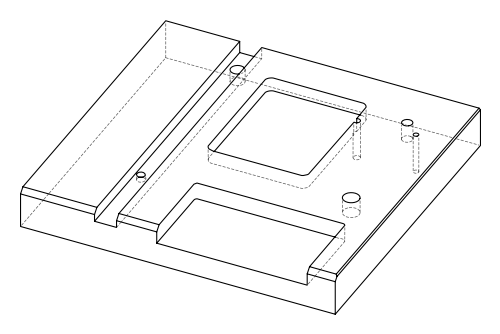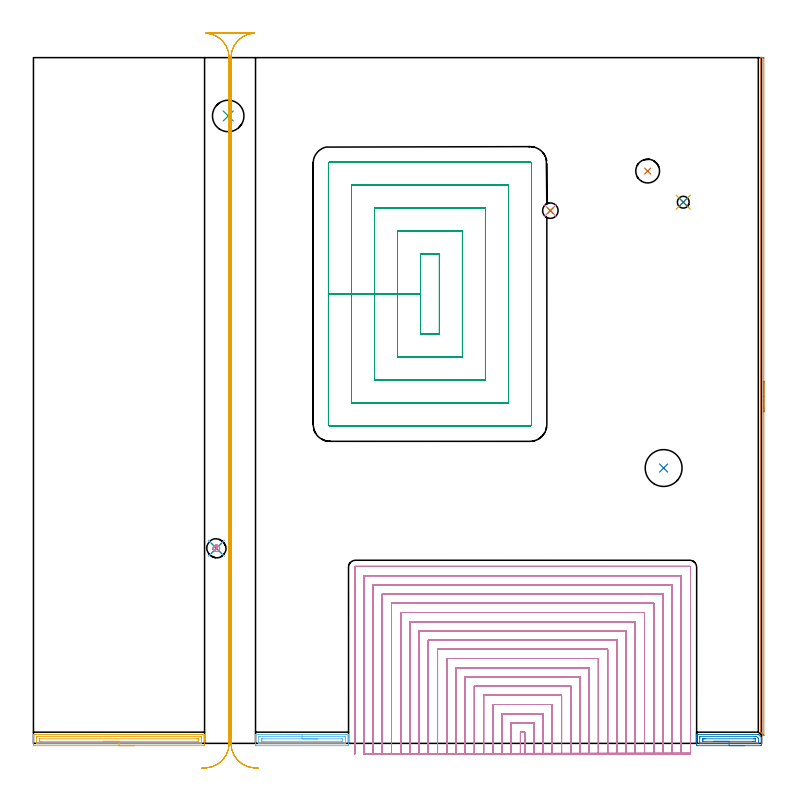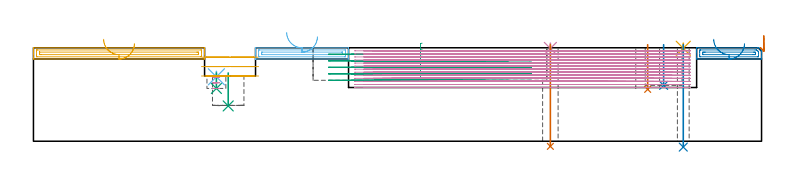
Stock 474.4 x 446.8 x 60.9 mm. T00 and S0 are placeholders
(PLAN: 17 operations, 11 tool changes, 265.5 min)
(1 INDEXABLE_INSERT_DRILL_BLIND_HOLE_FROM_SOLID | STEP1POCKET | NXT0302_002 | 0.12 min | 5065 mm3)
(2 INDEXABLE_INSERT_DRILL_BLIND_HOLE_FROM_SOLID_1 | STEP1POCKET_2 | UGT0302_003 | 0.11 min | 11067 mm3)
(3 INDEXABLE_INSERT_DRILL_BLIND_HOLE_FROM_SOLID_2 | STEP1POCKET_3 | NXT0302_012 | 0.09 min | 12407 mm3)
(4 SPOT_DRILL | STEP1HOLE | NXT0321_9005460120000 | 0.03 min | 1 mm3)
(5 SPOT_DRILL_1 | STEP1HOLE_1 | NXT0321_9005460120000 | 0.03 min | 0 mm3)
(6 SPOT_DRILL_2 | STEP1POCKET_1 | NXT0321_9005460120000 | 0.03 min | 1977 mm3)
(7 DRILL_THROUGH_HOLE_INTO_CENTER | STEP1HOLE | NXT0301_072 | 0.27 min | 4850 mm3)
(8 DRILL_THROUGH_HOLE_INTO_CENTER_1 | STEP1HOLE_1 | UGT0301_196 | 0.27 min | 2802 mm3)
(9 DRILL_BLIND_HOLE_INTO_CENTER | STEP1POCKET_1 | NXT0301_084 | 0.05 min | 749 mm3)
(10 MILL_ROUGH_BLIND_HOLE_CONTOUR | STEP1POCKET_1 | NXT0201_009 | Spiral | 0.27 min | 418 mm3)
(11 AREA_MILL | FG_CHAMFER_SURFACE | UGT0205_001 | 2.87 min | 3091 mm3)
(12 AREA_MILL_1 | FG_CHAMFER_SURFACE_1 | UGT0205_001 | 1.65 min | 1856 mm3)
(13 AREA_MILL_2 | FG_CHAMFER_SURFACE_2 | UGT0205_001 | 3.68 min | 980 mm3)
(14 AREA_MILL_3 | FG_CHAMFER_SURFACE_3 | UGT0205_001 | 1.2 min | 1240 mm3)
(15 MILL_RECTANGULAR_POCKET | POCKET_RECTANGULAR_STRAIGHT | UGT0201_104 | Follow Part, ap 5, ae 75% | 19.61 min | 617427 mm3)
(16 MILL_SLOT | SLOT_PARTIAL_RECTANGULAR | NXT0201_009 | Follow Part, ap 2, ae 75% | 229.02 min | 700338 mm3)
(17 MILL_RECTANGULAR_SLOT | SLOT_RECTANGULAR | UGT0201_004 | Follow Part, ap 8, ae 75% | 6.21 min | 264499 mm3)
(TOOL NXT0302_002 | Index. Insert Drill 15.5mm [880-D1550L20-05] | D15.5 PA176 FL78 Z2)
(TOOL UGT0302_003 | Indexable Insert Drill 24mm | D24 PA180 FL50 Z2)
(TOOL NXT0302_012 | Index. Insert Drill 20.5mm [880-D2050L25-03] | D20.5 PA176 FL62 Z2)
(TOOL NXT0321_9005460120000 | NC Spot Drill, 142deg, 12mm, Carbide, Uncoated | D12 PA142 FL30 Z2)
(TOOL NXT0301_072 | Carbide Drill 10.1mm [860.1-1010-051A1-MM 2214] | D10.1 PA140 FL71 Z2)
(TOOL UGT0301_196 | Twist Drill 7.7 mm | D7.7 PA118 FL73 Z2)
(TOOL NXT0301_084 | Carbide Drill 11.3mm [860.1-1130-034A1-MM 2214] | D11.3 PA140 FL55 Z2)
(TOOL NXT0201_009 | ENDMILL 8mm [2P460-0800-NA 1630] | D8 FL26 Z6)
(TOOL UGT0205_001 | Chamfer Mill 20 x 3 x 45 deg. | D20 FL50 Z2)
(TOOL UGT0201_104 | End Mill 20 mm | D20 FL22 Z2)
(TOOL UGT0201_004 | End Mill 32 mm | D32 FL53 Z6)
(OP 1 INDEXABLE_INSERT_DRILL_BLIND_HOLE_FROM_SOLID)
G17 G21 G94 G90
T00 M6
G54
G17 G0 G90 X400.2 Y372.9 S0 M3
G43 Z70.9 H1
G94 G81 G98 Z33.8 F250. R62.9
G80
M5
M2
(OP 2 INDEXABLE_INSERT_DRILL_BLIND_HOLE_FROM_SOLID_1)
G17 G21 G94 G90
T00 M6
G54
G17 G0 G90 X410.6 Y179.4 S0 M3
G43 Z70.9 H0
G94 G81 G98 Z36.4 F250. R62.9
G80
M5
M2
(OP 3 INDEXABLE_INSERT_DRILL_BLIND_HOLE_FROM_SOLID_2)
G17 G21 G94 G90
T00 M6
G54
G17 G0 G90 X126.9 Y408.8 S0 M3
G43 Z70.9 H1
G94 G81 G98 Z23. F250. R44.5
G80
M5
M2
(OP 4 SPOT_DRILL)
G17 G21 G94 G90
T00 M6
G54
G17 G0 G90 X336.8 Y347.1 S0 M3
G43 Z70.9 H0
G94 G81 G98 Z60.457 F250. R63.9
G80
M5
M2
(OP 5 SPOT_DRILL_1)
G17 G21 G94 G90
T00 M6
G54
G17 G0 G90 X423.4 Y352.6 S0 M3
G43 Z70.9 H0
G94 G81 G98 Z60.569 F250. R63.9
G80
M5
M2
(OP 6 SPOT_DRILL_2)
G17 G21 G94 G90
T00 M6
G54
G17 G0 G90 X119.2 Y127.1 S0 M3
G43 Z70.9 H0
G94 G81 G98 Z41.971 F250. R45.5
G80
M5
M2
(OP 7 DRILL_THROUGH_HOLE_INTO_CENTER)
G17 G21 G94 G90
T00 M6
G54
G17 G0 G90 X336.8 Y347.1 S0 M3
G43 Z70.9 H1
G94 G73 G98 Z-3.338 F250. Q9.177 R62.9
G80
M5
M2
(OP 8 DRILL_THROUGH_HOLE_INTO_CENTER_1)
G17 G21 G94 G90
T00 M6
G54
G17 G0 G90 X423.4 Y352.6 S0 M3
G43 Z70.9 H0
G94 G73 G98 Z-3.813 F250. Q7.19 R62.9
G80
M5
M2
(OP 9 DRILL_BLIND_HOLE_INTO_CENTER)
G17 G21 G94 G90
T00 M6
G54
G17 G0 G90 X119.2 Y127.1 S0 M3
G43 Z70.9 H1
G94 G81 G98 Z34.4 F250. R44.5
G80
M5
M2
(OP 10 MILL_ROUGH_BLIND_HOLE_CONTOUR)
G17 G21 G94 G90
T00 M6
G54
G17 G0 G90 X119.2 Y127.1 S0 M3
G43 Z70.9 H1
Z41.8
G94 G3 X119.561 Y127.507 R0.364 F250.
X119.074 Y128.168 R0.829
X117.582 Y127.975 R1.45
X117.109 Y126.598 R1.357
X119.702 Y125.009 R2.15
X117.109 Y126.598 R-2.15
X118.406 Y125.804 R1.075
X119.2 Y127.1 R1.075
G0 Z38.1
G3 X119.561 Y127.507 R0.364
X119.074 Y128.168 R0.829
X117.582 Y127.975 R1.45
X117.109 Y126.598 R1.357
X119.702 Y125.009 R2.15
X117.109 Y126.598 R-2.15
X118.406 Y125.804 R1.075
X119.2 Y127.1 R1.075
G0 Z34.4
G3 X119.561 Y127.507 R0.364
X119.074 Y128.168 R0.829
X117.582 Y127.975 R1.45
X117.109 Y126.598 R1.357
X119.702 Y125.009 R2.15
X117.109 Y126.598 R-2.15
X118.406 Y125.804 R1.075
X119.2 Y127.1 R1.075
G0 Z70.9
M5
M2
(OP 11 AREA_MILL)
G17 G21 G94 G90
T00 M6
G54
G17 G0 G90 X65.75 Y-1.5 S1061 M3
G43 Z70.9 H0
Z63.6
G94 G1 X65.712 Z62.728 F250.
X65.598 Z61.864
X65.409 Z61.012
X65.147 Z60.18
X64.813 Z59.374
X64.41 Z58.6
X63.942 Z57.864
X63.41 Z57.172
X62.821 Z56.529
X62.178 Z55.94
X61.486 Z55.408
X60.75 Z54.94
X59.976 Z54.537
X59.17 Z54.203
X58.338 Z53.941
X57.486 Z53.752
X56.622 Z53.638
X55.75 Z53.6
X0.571
X0.034 Y-1.493 Z53.603
X0.007 Y-1.491 Z53.605
X0. Y-0.958 Z54.138
Y1.706 Z56.8
Y2.343 Z57.44
Y2.594 Z57.691
Y3.231 Z58.328
Y3.482 Z58.578
Y3.984 Z59.083
Y4.755 Z59.854
Y5.258 Z60.356
Y5.494 Z60.592
X0.007 Y5.774 Z60.865
X0.01 Y5.797 Z60.888
X0.126 Y5.8 Z60.9
X111.374
X111.49 Y5.797 Z60.888
X111.493 Y5.774 Z60.865
X111.5 Y5.493 Z60.592
Y4.755 Z59.854
Y3.984 Z59.084
Y3.482 Z58.578
Y3.231 Z58.328
Y2.594 Z57.691
Y2.343 Z57.44
Y1.706 Z56.8
Y-0.639 Z54.457
X111.498 Y-0.958 Z54.138
X111.493 Y-1.491 Z53.605
X111.466 Y-1.493 Z53.603
X110.929 Y-1.5 Z53.6
X55.75
Y-0.086 Z55.014
X2.351 Y-0.085 Z55.015
X2.01 Y-0.07 Z55.03
X2.002 Y0.278 Z55.378
X2. Y0.818 Z55.918
Y1.168 Z56.268
X2.001 Y3.831 Z58.931
X2.01 Y4.37 Z59.47
X2.336 Y4.385 Z59.485
X2.351
X109.149
X109.49 Y4.37 Z59.47
X109.498 Y4.022 Z59.122
X109.5 Y3.482 Z58.582
Y3.132 Z58.232
X109.499 Y0.469 Z55.569
X109.49 Y-0.07 Z55.03
X109.164 Y-0.085 Z55.015
X109.149 Y-0.086 Z55.014
X55.75
Y1.328 Z56.428
X5.021 Y1.329 Z56.429
X4.508 Y1.33 Z56.43
X4.131 Y1.333 Z56.433
X4.015 Y1.335 Z56.435
X4.005 Y1.576 Z56.676
X4.002 Y1.706 Z56.806
X4. Y1.836 Z56.936
Y2.594 Z57.694
Y2.724 Z57.824
X4.002 Y2.855 Z57.955
X4.007 Y2.942 Z58.042
X4.011 Y2.966 Z58.066
X4.015 Y2.968 Z58.068
X4.036 Y2.97 Z58.07
X4.131 Y2.971 Z58.071
X106.479
X106.992 Y2.97 Z58.07
X107.369 Y2.966 Z58.066
X107.485 Y2.965 Z58.065
X107.495 Y2.724 Z57.824
X107.498 Y2.594 Z57.694
X107.5 Y2.464 Z57.564
Y1.706 Z56.806
Y1.576 Z56.676
X107.498 Y1.445 Z56.545
X107.493 Y1.358 Z56.458
X107.489 Y1.334 Z56.434
X107.485 Y1.332 Z56.432
X107.464 Y1.33 Z56.43
X107.369 Y1.329 Z56.429
X55.75 Y1.328 Z56.428
X54.878 Z56.467
X54.014 Z56.58
X53.162 Z56.769
X52.33 Z57.032
X51.524 Z57.365
X50.75 Z57.768
X50.014 Z58.237
X49.322 Z58.768
X48.679 Z59.357
X48.09 Z60.001
X47.558 Z60.693
X47.09 Z61.428
X46.687 Z62.202
X46.353 Z63.008
X46.091 Z63.84
X45.902 Z64.692
X45.788 Z65.557
X45.75 Z66.428
G0 Z70.9
M5
M2
(OP 12 AREA_MILL_1)
G17 G21 G94 G90
T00 M6
G54
G17 G0 G90 X165. Y5.8 S1061 M3
G43 Z70.9 H0
G94 G1 X165.038 Z70.028 F250.
X165.152 Z69.163
X165.341 Z68.312
X165.603 Z67.48
X165.937 Z66.674
X166.34 Z65.9
X166.809 Z65.164
X167.34 Z64.472
X167.929 Z63.829
X168.572 Z63.24
X169.264 Z62.708
X170. Z62.24
X170.774 Z61.837
X171.58 Z61.503
X172.412 Z61.241
X173.264 Z61.052
X174.128 Z60.938
X175. Z60.9
X205.198
X205.29 Y5.797 Z60.889
X205.292 Y5.779 Z60.872
X205.3 Y5.552 Z60.65
Y3.888 Z58.987
Y3.482 Z58.578
Y3.279 Z58.376
Y2.594 Z57.691
Y2.391 Z57.488
Y1.706 Z56.8
X205.299 Y-0.958 Z54.138
X205.295 Y-1.493 Z53.603
X205.292 Y-1.495 Z53.601
X204.754 Y-1.5 Z53.6
X145.246
X144.747 Y-1.498 Z53.599
X144.707 Y-1.497
X144.702 Y-1.496 Z53.6
X144.701 Y-1.494 Z53.602
X144.7 Y1.706 Z56.8
Y2.391 Z57.488
Y2.594 Z57.691
Y3.279 Z58.376
Y3.482 Z58.578
Y3.888 Z58.987
Y4.851 Z59.95
Y5.258 Z60.356
Y5.553 Z60.651
X144.708 Y5.779 Z60.872
X144.71 Y5.797 Z60.889
X144.802 Y5.8 Z60.9
X175.
Y4.386 Z59.486
X202.978 Y4.385 Z59.485
X203.29 Y4.37 Z59.47
X203.298 Y4.05 Z59.15
X203.3 Y3.482 Z58.582
Y3.16 Z58.26
X203.299 Y0.497 Z55.597
X203.29 Y-0.07 Z55.03
X202.993 Y-0.085 Z55.015
X202.978
X147.022
X146.71 Y-0.07 Z55.03
X146.702 Y0.25 Z55.35
X146.7 Y0.818 Z55.918
Y1.14 Z56.24
X146.701 Y3.803 Z58.903
X146.71 Y4.37 Z59.47
X147.007 Y4.385 Z59.485
X147.022
X175. Y4.386 Z59.486
Y2.972 Z58.072
X200.824 Y2.971 Z58.071
X201.202 Y2.97 Z58.07
X201.255 Y2.968 Z58.068
X201.279 Y2.965 Z58.065
X201.29 Y2.889 Z57.989
X201.298 Y2.692 Z57.792
X201.3 Y2.594 Z57.694
Y2.496 Z57.596
Y1.706 Z56.806
Y1.608 Z56.708
X201.296 Y1.509 Z56.609
X201.286 Y1.335 Z56.435
X201.202 Y1.333 Z56.433
X200.69 Y1.329 Z56.429
X149.176
X148.799 Y1.33 Z56.43
X148.745 Y1.332 Z56.432
X148.721 Y1.334 Z56.434
X148.71 Y1.411 Z56.511
X148.702 Y1.608 Z56.708
X148.7 Y1.706 Z56.806
Y1.804 Z56.904
Y2.594 Z57.694
Y2.692 Z57.792
X148.704 Y2.791 Z57.891
X148.714 Y2.965 Z58.065
X148.799 Y2.967 Z58.067
X149.31 Y2.971 Z58.071
X175. Y2.972 Z58.072
X175.872 Z58.11
X176.737 Z58.223
X177.588 Z58.412
X178.42 Z58.675
X179.226 Z59.008
X180. Z59.411
X180.736 Z59.88
X181.428 Z60.411
X182.071 Z61.
X182.66 Z61.644
X183.192 Z62.336
X183.66 Z63.072
X184.063 Z63.845
X184.397 Z64.651
X184.659 Z65.483
X184.848 Z66.335
X184.962 Z67.2
X185. Z68.072
G0 Z70.9
M5
M2
(OP 13 AREA_MILL_2)
G17 G21 G94 G90
T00 M6
G54
G17 G0 G90 X475.9 Y236. S1061 M3
G43 Z70.9 H0
Z68.8
G94 G1 Y235.962 Z67.928 F250.
Y235.848 Z67.064
Y235.659 Z66.212
Y235.397 Z65.38
Y235.063 Z64.574
Y234.66 Z63.8
Y234.192 Z63.064
Y233.66 Z62.372
Y233.071 Z61.729
Y232.428 Z61.14
Y231.736 Z60.609
Y231. Z60.14
Y230.226 Z59.737
Y229.42 Z59.403
Y228.588 Z59.141
Y227.737 Z58.952
Y226.872 Z58.838
Y226. Z58.8
Y5.308
X475.895 Y5.221 Z58.803
X475.894 Y5.218 Z58.804
X475.878 Y5.221 Z58.82
X474.359 Y6.74 Z60.34
X473.967 Y7.132 Z60.729
X473.804 Y7.296 Z60.89
X473.8 Y7.603 Z60.9
Y446.63
X473.803 Y446.79 Z60.888
X473.857 Y446.793 Z60.834
X474.259 Y446.8 Z60.44
X474.617 Z60.082
X475.296 Z59.399
X475.635 Z59.061
X475.891 Y446.798 Z58.805
X475.896 Y446.63 Z58.804
X475.9 Y446.328 Z58.8
Y226.
Y225.128 Z58.838
Y224.264 Z58.952
Y223.412 Z59.141
Y222.58 Z59.403
Y221.774 Z59.737
Y221. Z60.14
Y220.264 Z60.609
Y219.572 Z61.14
Y218.929 Z61.729
Y218.34 Z62.372
Y217.809 Z63.064
Y217.34 Z63.8
Y216.937 Z64.574
Y216.603 Z65.38
Y216.341 Z66.212
Y216.152 Z67.064
Y216.038 Z67.928
Y216. Z68.8
G0 Z70.9
M5
M2
(OP 14 AREA_MILL_3)
G17 G21 G94 G90
T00 M6
G54
G17 G0 G90 X463.25 Y-1.5 S1061 M3
G43 Z70.9 H0
Z63.6
G94 G1 X463.212 Z62.728 F250.
X463.098 Z61.864
X462.909 Z61.012
X462.647 Z60.18
X462.313 Z59.374
X461.91 Z58.6
X461.441 Z57.864
X460.91 Z57.172
X460.321 Z56.529
X459.678 Z55.94
X458.986 Z55.408
X458.25 Z54.94
X457.476 Z54.537
X456.67 Z54.203
X455.838 Z53.941
X454.986 Z53.752
X454.122 Z53.638
X453.25 Z53.6
X432.712
X432.174 Y-1.494 Z53.604
X432.108 Y-1.491 Z53.606
X432.1 Y-0.958 Z54.139
Y2.594 Z57.688
Y3.152 Z58.249
Y3.482 Z58.578
Y4.04 Z59.136
Y4.37 Z59.465
Y5.398 Z60.497
X432.108 Y5.765 Z60.857
X432.11 Y5.797 Z60.888
X432.266 Y5.8 Z60.9
X472.002
X472.295 Y5.799 Z60.885
X472.384 Y5.716 Z60.815
X474.323 Y3.778 Z58.877
X474.383 Y3.716 Z58.815
X474.399 Y3.693 Z58.791
X474.4 Y3.482 Z58.581
Y3.431 Z58.53
Y2.594 Z57.688
Y0.488 Z55.586
Y-0.07 Z55.025
Y-0.679 Z54.417
X474.397 Y-0.958 Z54.138
X474.392 Y-1.491 Z53.605
X474.326 Y-1.493 Z53.603
X473.788 Y-1.5 Z53.6
X453.25
Y-0.086 Z55.014
X434.498 Y-0.085 Z55.015
X434.11 Y-0.07 Z55.03
X434.103 Y0.323 Z55.423
X434.101 Y0.818 Z55.918
X434.1 Y1.214 Z56.314
Y2.99 Z58.09
X434.101 Y3.482 Z58.582
X434.102 Y3.875 Z58.975
X434.11 Y4.37 Z59.47
X434.483 Y4.385 Z59.485
X434.498
X470.2 Y4.386 Z59.486
X471.094 Y4.385 Z59.485
X471.109 Y4.384 Z59.484
X471.268 Y4.37 Z59.47
X472.002 Y3.645 Z58.745
X472.159 Y3.482 Z58.582
X472.39 Y3.234 Z58.334
X472.397 Y2.987 Z58.087
X472.399 Y2.594 Z57.694
X472.4 Y2.198 Z57.298
X472.398 Y0.425 Z55.525
X472.39 Y-0.07 Z55.03
X472.017 Y-0.085 Z55.015
X472.002
X453.25 Y-0.086 Z55.014
Y1.328 Z56.428
X436.664 Y1.329 Z56.429
X436.284 Y1.33 Z56.43
X436.158 Y1.333 Z56.433
X436.121 Y1.335 Z56.435
X436.11 Y1.402 Z56.502
X436.105 Y1.523 Z56.623
X436.101 Y1.706 Z56.806
X436.102 Y2.775 Z57.875
X436.11 Y2.953 Z58.053
X436.284 Y2.964 Z58.064
X436.799 Y2.97 Z58.07
X437.177 Y2.971 Z58.071
X437.69 Y2.972 Z58.072
X469.323 Y2.971 Z58.071
X469.839 Y2.969 Z58.069
X470.216 Y2.964 Z58.064
X470.306 Y2.883 Z57.983
X470.39 Y2.775 Z57.875
X470.395 Y2.594 Z57.694
X470.399 Y2.412 Z57.512
Y1.706 Z56.806
X470.398 Y1.525 Z56.625
X470.39 Y1.346 Z56.446
X470.216 Y1.335 Z56.435
X469.701 Y1.33 Z56.43
X469.323 Y1.329 Z56.429
X468.81 Y1.328 Z56.428
X453.25
X452.378 Z56.467
X451.513 Z56.58
X450.662 Z56.769
X449.83 Z57.032
X449.024 Z57.365
X448.25 Z57.768
X447.514 Z58.237
X446.822 Z58.768
X446.179 Z59.357
X445.59 Z60.001
X445.058 Z60.693
X444.59 Z61.428
X444.187 Z62.202
X443.853 Z63.008
X443.591 Z63.84
X443.402 Z64.692
X443.288 Z65.557
X443.25 Z66.428
G0 Z70.9
M5
M2
(OP 15 MILL_RECTANGULAR_POCKET)
G17 G21 G94 G90
T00 M6
G54
G17 G0 G90 X253.22 Y318.8 S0 M3
G43 Z70.9 H0
Z63.9
G94 G1 X252.2 Z63.627 F250.
Y292.8 Z56.66
Y266.8 F500.
X264.5
Y318.8
X252.2
Y292.8
X237.2
Y251.8
X279.5
Y333.8
X237.2
Y292.8
X222.2
Y236.8
X294.5
Y348.8
X222.2
Y292.8
X207.2
Y221.8
X309.5
Y342.494
Y363.8
X207.2
Y292.8
X192.2
Y207.8
G3 X193.2 Y206.8 R1.
G1 X323.5
G3 X324.5 Y207.8 R1.
G1 Y377.8
G3 X323.5 Y378.8 R1.
G1 X193.2
G3 X192.2 Y377.8 R1.
G1 Y292.8
Y291.8
G0 X253.22 Y318.8 Z59.66
G1 X252.2 Z59.387 F250.
Y292.8 Z52.42
Y266.8 F500.
X264.5
Y318.8
X252.2
Y292.8
X237.2
Y251.8
X279.5
Y333.8
X237.2
Y292.8
X222.2
Y236.8
X294.5
Y348.8
X222.2
Y292.8
X207.2
Y221.8
X309.5
Y363.8
X207.2
Y292.8
X192.2
Y207.8
G3 X193.2 Y206.8 R1.
G1 X323.5
G3 X324.5 Y207.8 R1.
G1 Y377.8
G3 X323.5 Y378.8 R1.
G1 X193.2
G3 X192.2 Y377.8 R1.
G1 Y292.8
Y291.8
G0 X253.22 Y318.8 Z55.42
G1 X252.2 Z55.147 F250.
Y292.8 Z48.18
Y266.8 F500.
X264.5
Y318.8
X252.2
Y292.8
X237.2
Y251.8
X279.5
Y333.8
X237.2
Y292.8
X222.2
Y236.8
X294.5
Y348.8
X222.2
Y292.8
X207.2
Y221.8
X309.5
Y363.8
X207.2
Y292.8
X192.2
Y207.8
G3 X193.2 Y206.8 R1.
G1 X323.5
G3 X324.5 Y207.8 R1.
G1 Y377.8
G3 X323.5 Y378.8 R1.
G1 X193.2
G3 X192.2 Y377.8 R1.
G1 Y292.8
Y291.8
G0 X253.22 Y318.8 Z51.18
G1 X252.2 Z50.907 F250.
Y292.8 Z43.94
Y266.8 F500.
X264.5
Y318.8
X252.2
Y292.8
X237.2
Y251.8
X279.5
Y333.8
X237.2
Y292.8
X222.2
Y236.8
X294.5
Y348.8
X222.2
Y292.8
X207.2
Y221.8
X309.5
Y363.8
X207.2
Y292.8
X192.2
Y207.8
G3 X193.2 Y206.8 R1.
G1 X323.5
G3 X324.5 Y207.8 R1.
G1 Y377.8
G3 X323.5 Y378.8 R1.
G1 X193.2
G3 X192.2 Y377.8 R1.
G1 Y292.8
Y291.8
G0 X253.22 Y318.8 Z46.94
G1 X252.2 Z46.667 F250.
Y292.8 Z39.7
Y266.8 F500.
X264.5
Y318.8
X252.2
Y292.8
X237.2
Y251.8
X279.5
Y333.8
X237.2
Y292.8
X222.2
Y236.8
X294.5
Y348.8
X222.2
Y292.8
X207.2
Y221.8
X309.5
Y363.8
X207.2
Y292.8
X192.2
Y207.8
G3 X193.2 Y206.8 R1.
G1 X323.5
G3 X324.5 Y207.8 R1.
G1 Y377.8
G3 X323.5 Y378.8 R1.
G1 X193.2
G3 X192.2 Y377.8 R1.
G1 Y292.8
Y291.8
G0 Z70.9
M5
M2
(OP 16 MILL_SLOT)
G17 G21 G94 G90
T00 M6
G54
G17 G0 G90 X320.134 Y-7. S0 M3
G43 Z70.9 H1
Z58.908
G94 G1 X320.105 Y-4. F250.
G2 X320.1 Y-2.969 R108. F500.
G1 Y7.3
X317.3
Y-2.966
G2 X317.295 Y-4. R108.
G1 X317.266 Y-7. F250.
X326.136
X326.105 Y-4.
G2 X326.1 Y-2.969 R102. F500.
G1 Y13.3
X311.3
Y-2.966
G2 X311.295 Y-4. R102.
G1 X311.264 Y-7. F250.
X332.138
X332.106 Y-4.
G2 X332.1 Y-2.969 R96. F500.
G1 Y19.3
X305.3
Y-2.966
G2 X305.294 Y-4. R96.
G1 X305.262 Y-7. F250.
X338.14
X338.106 Y-4.
G2 X338.1 Y-2.969 R90. F500.
G1 Y25.3
X299.3
Y-2.966
G2 X299.294 Y-4. R90.
G1 X299.26 Y-7. F250.
X344.143
X344.106 Y-4.
G2 X344.1 Y-2.969 R84. F500.
G1 Y31.3
X293.3
Y-2.966
G2 X293.294 Y-4. R84.
G1 X293.257 Y-7. F250.
X350.146
X350.107 Y-4.
G2 X350.1 Y-2.969 R78. F500.
G1 Y37.3
X287.3
Y-2.966
G2 X287.293 Y-4. R78.
G1 X287.253 Y-7. F250.
X356.15
X356.107 Y-4.
G2 X356.1 Y-2.969 R72. F500.
G1 Y43.3
X281.3
Y-2.966
G2 X281.293 Y-4. R72.
G1 X281.249 Y-7. F250.
X362.155
X362.108 Y-4.
G2 X362.1 Y-2.969 R66. F500.
G1 Y49.3
X275.3
Y-2.966
G2 X275.292 Y-4. R66.
G1 X275.245 Y-7. F250.
X368.16
X368.109 Y-4.
G2 X368.1 Y-2.969 R60. F500.
G1 Y55.3
X269.3
Y-2.966
G2 X269.291 Y-4. R60.
G1 X269.239 Y-7. F250.
X374.167 Y-6.999
X374.11 Y-4.
G2 X374.1 Y-2.969 R54. F500.
G1 Y61.3
X263.3
Y-2.966
G2 X263.29 Y-4. R54.
G1 X263.233 Y-6.999 F250.
X380.175
X380.111 Y-4.
G2 X380.1 Y-2.969 R48. F500.
G1 Y67.3
X257.3
Y-2.966
G2 X257.289 Y-4. R48.
G1 X257.224 Y-6.999 F250.
X386.186
X386.113 Y-4.
G2 X386.1 Y-2.969 R42. F500.
G1 Y73.3
X251.3
Y-2.966
G2 X251.287 Y-4. R42.
G1 X251.213 Y-6.999 F250.
X392.201
X392.115 Y-4.
G2 X392.1 Y-2.969 R36. F500.
G1 Y79.3
X245.3
Y-2.966
G2 X245.285 Y-4. R36.
G1 X245.199 Y-6.999 F250.
X398.221 Y-6.998
X398.118 Y-4.
G2 X398.1 Y-2.969 R30. F500.
G1 Y85.3
X239.3
Y-2.966
G2 X239.282 Y-4. R30.
G1 X239.179 Y-6.998 F250.
X404.251 Y-6.997
X404.122 Y-4.
G2 X404.1 Y-2.969 R24. F500.
G1 Y91.3
X233.3
Y-2.966
G2 X233.278 Y-4. R24.
G1 X233.148 Y-6.997 F250.
X410.301 Y-6.995
X410.13 Y-4.
G2 X410.1 Y-2.969 R18. F500.
G1 Y97.3
X227.3
Y-2.966
G2 X227.27 Y-4. R18.
G1 X227.098 Y-6.995 F250.
X416.402 Y-6.989
X416.144 Y-4.
G2 X416.1 Y-2.969 R12. F500.
G1 Y103.3
X221.3
Y-2.966
G2 X221.255 Y-4. R12.
G1 X220.997 Y-6.989 F250.
X422.189 Y-7.
Y-4.
G2 X422.1 Y-2.969 R6. F500.
G1 Y109.3
X215.3
Y-2.966
G2 X215.21 Y-4. R6.
G1 Y-7. F250.
X428.1 Y-5.969
Y-2.969
Y114.8 F500.
G3 X427.6 Y115.3 R0.5
G1 X209.8
G3 X209.3 Y114.8 R0.5
G1 Y-2.966
Y-5.966 F250.
G0 X320.101 Y-7. Z56.915
G1 X320.1 Y-4.
Y-3.949 F500.
Y7.3
X317.3
Y-3.949
Y-4.
X317.299 Y-7. F250.
X326.102
X326.1 Y-4.
Y-3.949 F500.
Y13.3
X311.3
Y-3.949
Y-4.
X311.298 Y-7. F250.
X332.102
X332.1 Y-4.
Y-3.949 F500.
Y19.3
X305.3
Y-3.949
Y-4.
X305.298 Y-7. F250.
X338.102
X338.1 Y-4.
Y-3.949 F500.
Y25.3
X299.3
Y-3.949
Y-4.
X299.298 Y-7. F250.
X344.102
X344.1 Y-4.
Y-3.949 F500.
Y31.3
X293.3
Y-3.949
Y-4.
X293.298 Y-7. F250.
X350.102
X350.1 Y-4.
Y-3.949 F500.
Y37.3
X287.3
Y-3.949
Y-4.
X287.298 Y-7. F250.
X356.102
X356.1 Y-4.
Y-3.949 F500.
Y43.3
X281.3
Y-3.949
Y-4.
X281.298 Y-7. F250.
X362.102
X362.1 Y-4.
Y-3.949 F500.
Y49.3
X275.3
Y-3.949
Y-4.
X275.298 Y-7. F250.
X368.103
X368.1 Y-4.
Y-3.949 F500.
Y55.3
X269.3
Y-3.949
Y-4.
X269.297 Y-7. F250.
X374.103
X374.1 Y-4.
Y-3.949 F500.
Y61.3
X263.3
Y-3.949
Y-4.
X263.297 Y-7. F250.
X380.103
X380.1 Y-4.
Y-3.949 F500.
Y67.3
X257.3
Y-3.949
Y-4.
X257.297 Y-7. F250.
X386.104
X386.1 Y-4.
Y-3.949 F500.
Y73.3
X251.3
Y-3.949
Y-4.
X251.296 Y-7. F250.
X392.104
X392.1 Y-4.
Y-3.949 F500.
Y79.3
X245.3
Y-3.949
Y-4.
X245.296 Y-7. F250.
X398.105
X398.1 Y-4.
Y-3.949 F500.
Y85.3
X239.3
Y-3.949
Y-4.
X239.295 Y-7. F250.
X404.106
X404.1 Y-4.
Y-3.949 F500.
Y91.3
X233.3
Y-3.949
Y-4.
X233.294 Y-7. F250.
X410.109
X410.1 Y-4.
Y-3.949 F500.
Y97.3
X227.3
Y-3.949
Y-4.
X227.291 Y-7. F250.
X416.113
X416.1 Y-4.
Y-3.949 F500.
Y103.3
X221.3
Y-3.949
Y-4.
X221.287 Y-7. F250.
X422.126
X422.1 Y-4.
Y-3.949 F500.
Y109.3
X215.3
Y-3.949
Y-4.
X215.274 Y-7. F250.
X428.1 Y-6.949
Y-3.949
Y114.8 F500.
G3 X427.6 Y115.3 R0.5
G1 X209.8
G3 X209.3 Y114.8 R0.5
G1 Y-3.949
Y-6.949 F250.
G0 X320.1 Y-7. Z54.923
G1 Y-4.
Y7.3 F500.
X317.3
Y-4.
Y-7. F250.
X326.1
Y-4.
Y13.3 F500.
X311.3
Y-4.
Y-7. F250.
X332.1
Y-4.
Y19.3 F500.
X305.3
Y-4.
Y-7. F250.
X338.1
Y-4.
Y25.3 F500.
X299.3
Y-4.
Y-7. F250.
X344.1
Y-4.
Y31.3 F500.
X293.3
Y-4.
Y-7. F250.
X350.1
Y-4.
Y37.3 F500.
X287.3
Y-4.
Y-7. F250.
X356.1
Y-4.
Y43.3 F500.
X281.3
Y-4.
Y-7. F250.
X362.1
Y-4.
Y49.3 F500.
X275.3
Y-4.
Y-7. F250.
X368.1
Y-4.
Y55.3 F500.
X269.3
Y-4.
Y-7. F250.
X374.1
Y-4.
Y61.3 F500.
X263.3
Y-4.
Y-7. F250.
X380.1
Y-4.
Y67.3 F500.
X257.3
Y-4.
Y-7. F250.
X386.1
Y-4.
Y73.3 F500.
X251.3
Y-4.
Y-7. F250.
X392.1
Y-4.
Y79.3 F500.
X245.3
Y-4.
Y-7. F250.
X398.1
Y-4.
Y85.3 F500.
X239.3
Y-4.
Y-7. F250.
X404.1
Y-4.
Y91.3 F500.
X233.3
Y-4.
Y-7. F250.
X410.1
Y-4.
Y97.3 F500.
X227.3
Y-4.
Y-7. F250.
X416.1
Y-4.
Y103.3 F500.
X221.3
Y-4.
Y-7. F250.
X422.1
Y-4.
Y109.3 F500.
X215.3
Y-4.
Y-7. F250.
X428.1
Y-4.
Y114.8 F500.
G3 X427.6 Y115.3 R0.5
G1 X209.8
G3 X209.3 Y114.8 R0.5
G1 Y-4.
Y-7. F250.
G0 X320.1 Z52.931
G1 Y-4.
Y7.3 F500.
X317.3
Y-4.
Y-7. F250.
X326.1
Y-4.
Y13.3 F500.
X311.3
Y-4.
Y-7. F250.
X332.1
Y-4.
Y19.3 F500.
X305.3
Y-4.
Y-7. F250.
X338.1
Y-4.
Y25.3 F500.
X299.3
Y-4.
Y-7. F250.
X344.1
Y-4.
Y31.3 F500.
X293.3
Y-4.
Y-7. F250.
X350.1
Y-4.
Y37.3 F500.
X287.3
Y-4.
Y-7. F250.
X356.1
Y-4.
Y43.3 F500.
X281.3
Y-4.
Y-7. F250.
X362.1
Y-4.
Y49.3 F500.
X275.3
Y-4.
Y-7. F250.
X368.1
Y-4.
Y55.3 F500.
X269.3
Y-4.
Y-7. F250.
X374.1
Y-4.
Y61.3 F500.
X263.3
Y-4.
Y-7. F250.
X380.1
Y-4.
Y67.3 F500.
X257.3
Y-4.
Y-7. F250.
X386.1
Y-4.
Y73.3 F500.
X251.3
Y-4.
Y-7. F250.
X392.1
Y-4.
Y79.3 F500.
X245.3
Y-4.
Y-7. F250.
X398.1
Y-4.
Y85.3 F500.
X239.3
Y-4.
Y-7. F250.
X404.1
Y-4.
Y91.3 F500.
X233.3
Y-4.
Y-7. F250.
X410.1
Y-4.
Y97.3 F500.
X227.3
Y-4.
Y-7. F250.
X416.1
Y-4.
Y103.3 F500.
X221.3
Y-4.
Y-7. F250.
X422.1
Y-4.
Y109.3 F500.
X215.3
Y-4.
Y-7. F250.
X428.1
Y-4.
Y114.8 F500.
G3 X427.6 Y115.3 R0.5
G1 X209.8
G3 X209.3 Y114.8 R0.5
G1 Y-4.
Y-7. F250.
G0 X320.1 Z50.938
G1 Y-4.
Y7.3 F500.
X317.3
Y-4.
Y-7. F250.
X326.1
Y-4.
Y13.3 F500.
X311.3
Y-4.
Y-7. F250.
X332.1
Y-4.
Y19.3 F500.
X305.3
Y-4.
Y-7. F250.
X338.1
Y-4.
Y25.3 F500.
X299.3
Y-4.
Y-7. F250.
X344.1
Y-4.
Y31.3 F500.
X293.3
Y-4.
Y-7. F250.
X350.1
Y-4.
Y37.3 F500.
X287.3
Y-4.
Y-7. F250.
X356.1
Y-4.
Y43.3 F500.
X281.3
Y-4.
Y-7. F250.
X362.1
Y-4.
Y49.3 F500.
X275.3
Y-4.
Y-7. F250.
X368.1
Y-4.
Y55.3 F500.
X269.3
Y-4.
Y-7. F250.
X374.1
Y-4.
Y61.3 F500.
X263.3
Y-4.
Y-7. F250.
X380.1
Y-4.
Y67.3 F500.
X257.3
Y-4.
Y-7. F250.
X386.1
Y-4.
Y73.3 F500.
X251.3
Y-4.
Y-7. F250.
X392.1
Y-4.
Y79.3 F500.
X245.3
Y-4.
Y-7. F250.
X398.1
Y-4.
Y85.3 F500.
X239.3
Y-4.
Y-7. F250.
X404.1
Y-4.
Y91.3 F500.
X233.3
Y-4.
Y-7. F250.
X410.1
Y-4.
Y97.3 F500.
X227.3
Y-4.
Y-7. F250.
X416.1
Y-4.
Y103.3 F500.
X221.3
Y-4.
Y-7. F250.
X422.1
Y-4.
Y109.3 F500.
X215.3
Y-4.
Y-7. F250.
X428.1
Y-4.
Y114.8 F500.
G3 X427.6 Y115.3 R0.5
G1 X209.8
G3 X209.3 Y114.8 R0.5
G1 Y-4.
Y-7. F250.
G0 X320.1 Z48.946
G1 Y-4.
Y7.3 F500.
X317.3
Y-4.
Y-7. F250.
X326.1
Y-4.
Y13.3 F500.
X311.3
Y-4.
Y-7. F250.
X332.1
Y-4.
Y19.3 F500.
X305.3
Y-4.
Y-7. F250.
X338.1
Y-4.
Y25.3 F500.
X299.3
Y-4.
Y-7. F250.
X344.1
Y-4.
Y31.3 F500.
X293.3
Y-4.
Y-7. F250.
X350.1
Y-4.
Y37.3 F500.
X287.3
Y-4.
Y-7. F250.
X356.1
Y-4.
Y43.3 F500.
X281.3
Y-4.
Y-7. F250.
X362.1
Y-4.
Y49.3 F500.
X275.3
Y-4.
Y-7. F250.
X368.1
Y-4.
Y55.3 F500.
X269.3
Y-4.
Y-7. F250.
X374.1
Y-4.
Y61.3 F500.
X263.3
Y-4.
Y-7. F250.
X380.1
Y-4.
Y67.3 F500.
X257.3
Y-4.
Y-7. F250.
X386.1
Y-4.
Y73.3 F500.
X251.3
Y-4.
Y-7. F250.
X392.1
Y-4.
Y79.3 F500.
X245.3
Y-4.
Y-7. F250.
X398.1
Y-4.
Y85.3 F500.
X239.3
Y-4.
Y-7. F250.
X404.1
Y-4.
Y91.3 F500.
X233.3
Y-4.
Y-7. F250.
X410.1
Y-4.
Y97.3 F500.
X227.3
Y-4.
Y-7. F250.
X416.1
Y-4.
Y103.3 F500.
X221.3
Y-4.
Y-7. F250.
X422.1
Y-4.
Y109.3 F500.
X215.3
Y-4.
Y-7. F250.
X428.1
Y-4.
Y114.8 F500.
G3 X427.6 Y115.3 R0.5
G1 X209.8
G3 X209.3 Y114.8 R0.5
G1 Y-4.
Y-7. F250.
G0 X320.1 Z46.954
G1 Y-4.
Y7.3 F500.
X317.3
Y-4.
Y-7. F250.
X326.1
Y-4.
Y13.3 F500.
X311.3
Y-4.
Y-7. F250.
X332.1
Y-4.
Y19.3 F500.
X305.3
Y-4.
Y-7. F250.
X338.1
Y-4.
Y25.3 F500.
X299.3
Y-4.
Y-7. F250.
X344.1
Y-4.
Y31.3 F500.
X293.3
Y-4.
Y-7. F250.
X350.1
Y-4.
Y37.3 F500.
X287.3
Y-4.
Y-7. F250.
X356.1
Y-4.
Y43.3 F500.
X281.3
Y-4.
Y-7. F250.
X362.1
Y-4.
Y49.3 F500.
X275.3
Y-4.
Y-7. F250.
X368.1
Y-4.
Y55.3 F500.
X269.3
Y-4.
Y-7. F250.
X374.1
Y-4.
Y61.3 F500.
X263.3
Y-4.
Y-7. F250.
X380.1
Y-4.
Y67.3 F500.
X257.3
Y-4.
Y-7. F250.
X386.1
Y-4.
Y73.3 F500.
X251.3
Y-4.
Y-7. F250.
X392.1
Y-4.
Y79.3 F500.
X245.3
Y-4.
Y-7. F250.
X398.1
Y-4.
Y85.3 F500.
X239.3
Y-4.
Y-7. F250.
X404.1
Y-4.
Y91.3 F500.
X233.3
Y-4.
Y-7. F250.
X410.1
Y-4.
Y97.3 F500.
X227.3
Y-4.
Y-7. F250.
X416.1
Y-4.
Y103.3 F500.
X221.3
Y-4.
Y-7. F250.
X422.1
Y-4.
Y109.3 F500.
X215.3
Y-4.
Y-7. F250.
X428.1
Y-4.
Y114.8 F500.
G3 X427.6 Y115.3 R0.5
G1 X209.8
G3 X209.3 Y114.8 R0.5
G1 Y-4.
Y-7. F250.
G0 X320.1 Z44.962
G1 Y-4.
Y7.3 F500.
X317.3
Y-4.
Y-7. F250.
X326.1
Y-4.
Y13.3 F500.
X311.3
Y-4.
Y-7. F250.
X332.1
Y-4.
Y19.3 F500.
X305.3
Y-4.
Y-7. F250.
X338.1
Y-4.
Y25.3 F500.
X299.3
Y-4.
Y-7. F250.
X344.1
Y-4.
Y31.3 F500.
X293.3
Y-4.
Y-7. F250.
X350.1
Y-4.
Y37.3 F500.
X287.3
Y-4.
Y-7. F250.
X356.1
Y-4.
Y43.3 F500.
X281.3
Y-4.
Y-7. F250.
X362.1
Y-4.
Y49.3 F500.
X275.3
Y-4.
Y-7. F250.
X368.1
Y-4.
Y55.3 F500.
X269.3
Y-4.
Y-7. F250.
X374.1
Y-4.
Y61.3 F500.
X263.3
Y-4.
Y-7. F250.
X380.1
Y-4.
Y67.3 F500.
X257.3
Y-4.
Y-7. F250.
X386.1
Y-4.
Y73.3 F500.
X251.3
Y-4.
Y-7. F250.
X392.1
Y-4.
Y79.3 F500.
X245.3
Y-4.
Y-7. F250.
X398.1
Y-4.
Y85.3 F500.
X239.3
Y-4.
Y-7. F250.
X404.1
Y-4.
Y91.3 F500.
X233.3
Y-4.
Y-7. F250.
X410.1
Y-4.
Y97.3 F500.
X227.3
Y-4.
Y-7. F250.
X416.1
Y-4.
Y103.3 F500.
X221.3
Y-4.
Y-7. F250.
X422.1
Y-4.
Y109.3 F500.
X215.3
Y-4.
Y-7. F250.
X428.1
Y-4.
Y114.8 F500.
G3 X427.6 Y115.3 R0.5
G1 X209.8
G3 X209.3 Y114.8 R0.5
G1 Y-4.
Y-7. F250.
G0 X320.1 Z42.969
G1 Y-4.
Y7.3 F500.
X317.3
Y-4.
Y-7. F250.
X326.1
Y-4.
Y13.3 F500.
X311.3
Y-4.
Y-7. F250.
X332.1
Y-4.
Y19.3 F500.
X305.3
Y-4.
Y-7. F250.
X338.1
Y-4.
Y25.3 F500.
X299.3
Y-4.
Y-7. F250.
X344.1
Y-4.
Y31.3 F500.
X293.3
Y-4.
Y-7. F250.
X350.1
Y-4.
Y37.3 F500.
X287.3
Y-4.
Y-7. F250.
X356.1
Y-4.
Y43.3 F500.
X281.3
Y-4.
Y-7. F250.
X362.1
Y-4.
Y49.3 F500.
X275.3
Y-4.
Y-7. F250.
X368.1
Y-4.
Y55.3 F500.
X269.3
Y-4.
Y-7. F250.
X374.1
Y-4.
Y61.3 F500.
X263.3
Y-4.
Y-7. F250.
X380.1
Y-4.
Y67.3 F500.
X257.3
Y-4.
Y-7. F250.
X386.1
Y-4.
Y73.3 F500.
X251.3
Y-4.
Y-7. F250.
X392.1
Y-4.
Y79.3 F500.
X245.3
Y-4.
Y-7. F250.
X398.1
Y-4.
Y85.3 F500.
X239.3
Y-4.
Y-7. F250.
X404.1
Y-4.
Y91.3 F500.
X233.3
Y-4.
Y-7. F250.
X410.1
Y-4.
Y97.3 F500.
X227.3
Y-4.
Y-7. F250.
X416.1
Y-4.
Y103.3 F500.
X221.3
Y-4.
Y-7. F250.
X422.1
Y-4.
Y109.3 F500.
X215.3
Y-4.
Y-7. F250.
X428.1
Y-4.
Y114.8 F500.
G3 X427.6 Y115.3 R0.5
G1 X209.8
G3 X209.3 Y114.8 R0.5
G1 Y-4.
Y-7. F250.
G0 X320.1 Z40.977
G1 Y-4.
Y7.3 F500.
X317.3
Y-4.
Y-7. F250.
X326.1
Y-4.
Y13.3 F500.
X311.3
Y-4.
Y-7. F250.
X332.1
Y-4.
Y19.3 F500.
X305.3
Y-4.
Y-7. F250.
X338.1
Y-4.
Y25.3 F500.
X299.3
Y-4.
Y-7. F250.
X344.1
Y-4.
Y31.3 F500.
X293.3
Y-4.
Y-7. F250.
X350.1
Y-4.
Y37.3 F500.
X287.3
Y-4.
Y-7. F250.
X356.1
Y-4.
Y43.3 F500.
X281.3
Y-4.
Y-7. F250.
X362.1
Y-4.
Y49.3 F500.
X275.3
Y-4.
Y-7. F250.
X368.1
Y-4.
Y55.3 F500.
X269.3
Y-4.
Y-7. F250.
X374.1
Y-4.
Y61.3 F500.
X263.3
Y-4.
Y-7. F250.
X380.1
Y-4.
Y67.3 F500.
X257.3
Y-4.
Y-7. F250.
X386.1
Y-4.
Y73.3 F500.
X251.3
Y-4.
Y-7. F250.
X392.1
Y-4.
Y79.3 F500.
X245.3
Y-4.
Y-7. F250.
X398.1
Y-4.
Y85.3 F500.
X239.3
Y-4.
Y-7. F250.
X404.1
Y-4.
Y91.3 F500.
X233.3
Y-4.
Y-7. F250.
X410.1
Y-4.
Y97.3 F500.
X227.3
Y-4.
Y-7. F250.
X416.1
Y-4.
Y103.3 F500.
X221.3
Y-4.
Y-7. F250.
X422.1
Y-4.
Y109.3 F500.
X215.3
Y-4.
Y-7. F250.
X428.1
Y-4.
Y114.8 F500.
G3 X427.6 Y115.3 R0.5
G1 X209.8
G3 X209.3 Y114.8 R0.5
G1 Y-4.
Y-7. F250.
G0 X320.1 Z38.985
G1 Y-4.
Y7.3 F500.
X317.3
Y-4.
Y-7. F250.
X326.1
Y-4.
Y13.3 F500.
X311.3
Y-4.
Y-7. F250.
X332.1
Y-4.
Y19.3 F500.
X305.3
Y-4.
Y-7. F250.
X338.1
Y-4.
Y25.3 F500.
X299.3
Y-4.
Y-7. F250.
X344.1
Y-4.
Y31.3 F500.
X293.3
Y-4.
Y-7. F250.
X350.1
Y-4.
Y37.3 F500.
X287.3
Y-4.
Y-7. F250.
X356.1
Y-4.
Y43.3 F500.
X281.3
Y-4.
Y-7. F250.
X362.1
Y-4.
Y49.3 F500.
X275.3
Y-4.
Y-7. F250.
X368.1
Y-4.
Y55.3 F500.
X269.3
Y-4.
Y-7. F250.
X374.1
Y-4.
Y61.3 F500.
X263.3
Y-4.
Y-7. F250.
X380.1
Y-4.
Y67.3 F500.
X257.3
Y-4.
Y-7. F250.
X386.1
Y-4.
Y73.3 F500.
X251.3
Y-4.
Y-7. F250.
X392.1
Y-4.
Y79.3 F500.
X245.3
Y-4.
Y-7. F250.
X398.1
Y-4.
Y85.3 F500.
X239.3
Y-4.
Y-7. F250.
X404.1
Y-4.
Y91.3 F500.
X233.3
Y-4.
Y-7. F250.
X410.1
Y-4.
Y97.3 F500.
X227.3
Y-4.
Y-7. F250.
X416.1
Y-4.
Y103.3 F500.
X221.3
Y-4.
Y-7. F250.
X422.1
Y-4.
Y109.3 F500.
X215.3
Y-4.
Y-7. F250.
X428.1
Y-4.
Y114.8 F500.
G3 X427.6 Y115.3 R0.5
G1 X209.8
G3 X209.3 Y114.8 R0.5
G1 Y-4.
Y-7. F250.
G0 X320.1 Z36.992
G1 Y-4.
Y7.3 F500.
X317.3
Y-4.
Y-7. F250.
X326.1
Y-4.
Y13.3 F500.
X311.3
Y-4.
Y-7. F250.
X332.1
Y-4.
Y19.3 F500.
X305.3
Y-4.
Y-7. F250.
X338.1
Y-4.
Y25.3 F500.
X299.3
Y-4.
Y-7. F250.
X344.1
Y-4.
Y31.3 F500.
X293.3
Y-4.
Y-7. F250.
X350.1
Y-4.
Y37.3 F500.
X287.3
Y-4.
Y-7. F250.
X356.1
Y-4.
Y43.3 F500.
X281.3
Y-4.
Y-7. F250.
X362.1
Y-4.
Y49.3 F500.
X275.3
Y-4.
Y-7. F250.
X368.1
Y-4.
Y55.3 F500.
X269.3
Y-4.
Y-7. F250.
X374.1
Y-4.
Y61.3 F500.
X263.3
Y-4.
Y-7. F250.
X380.1
Y-4.
Y67.3 F500.
X257.3
Y-4.
Y-7. F250.
X386.1
Y-4.
Y73.3 F500.
X251.3
Y-4.
Y-7. F250.
X392.1
Y-4.
Y79.3 F500.
X245.3
Y-4.
Y-7. F250.
X398.1
Y-4.
Y85.3 F500.
X239.3
Y-4.
Y-7. F250.
X404.1
Y-4.
Y91.3 F500.
X233.3
Y-4.
Y-7. F250.
X410.1
Y-4.
Y97.3 F500.
X227.3
Y-4.
Y-7. F250.
X416.1
Y-4.
Y103.3 F500.
X221.3
Y-4.
Y-7. F250.
X422.1
Y-4.
Y109.3 F500.
X215.3
Y-4.
Y-7. F250.
X428.1
Y-4.
Y114.8 F500.
G3 X427.6 Y115.3 R0.5
G1 X209.8
G3 X209.3 Y114.8 R0.5
G1 Y-4.
Y-7. F250.
G0 X320.1 Z35.
G1 Y-4.
Y7.3 F500.
X317.3
Y-4.
Y-7. F250.
X326.1
Y-4.
Y13.3 F500.
X311.3
Y-4.
Y-7. F250.
X332.1
Y-4.
Y19.3 F500.
X305.3
Y-4.
Y-7. F250.
X338.1
Y-4.
Y25.3 F500.
X299.3
Y-4.
Y-7. F250.
X344.1
Y-4.
Y31.3 F500.
X293.3
Y-4.
Y-7. F250.
X350.1
Y-4.
Y37.3 F500.
X287.3
Y-4.
Y-7. F250.
X356.1
Y-4.
Y43.3 F500.
X281.3
Y-4.
Y-7. F250.
X362.1
Y-4.
Y49.3 F500.
X275.3
Y-4.
Y-7. F250.
X368.1
Y-4.
Y55.3 F500.
X269.3
Y-4.
Y-7. F250.
X374.1
Y-4.
Y61.3 F500.
X263.3
Y-4.
Y-7. F250.
X380.1
Y-4.
Y67.3 F500.
X257.3
Y-4.
Y-7. F250.
X386.1
Y-4.
Y73.3 F500.
X251.3
Y-4.
Y-7. F250.
X392.1
Y-4.
Y79.3 F500.
X245.3
Y-4.
Y-7. F250.
X398.1
Y-4.
Y85.3 F500.
X239.3
Y-4.
Y-7. F250.
X404.1
Y-4.
Y91.3 F500.
X233.3
Y-4.
Y-7. F250.
X410.1
Y-4.
Y97.3 F500.
X227.3
Y-4.
Y-7. F250.
X416.1
Y-4.
Y103.3 F500.
X221.3
Y-4.
Y-7. F250.
X422.1
Y-4.
Y109.3 F500.
X215.3
Y-4.
Y-7. F250.
X428.1
Y-4.
Y114.8 F500.
G3 X427.6 Y115.3 R0.5
G1 X209.8
G3 X209.3 Y114.8 R0.5
G1 Y-4.
Y-7. F250.
G0 Z70.9
M5
M2
(OP 17 MILL_RECTANGULAR_SLOT)
G17 G21 G94 G90
T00 M6
G54
G17 G0 G90 X146.358 Y-16.194 S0 M3
G43 Z70.9 H0
Z54.767
G94 G1 X143.369 Y-15.945 F250.
G2 X128.7 Y0. R16. F500.
G1 Y446.8
G2 X143.72 Y462.77 R16.
G1 Y462.8
X112.48
Y462.77
G2 X127.5 Y446.8 R16.
G1 Y0.
G2 X112.841 Y-15.944 R16.
G1 X109.852 Y-16.195 F250.
G0 X146.715 Y-16.154 Z48.633
G1 X143.721 Y-15.97
G2 X128.7 Y0. R16. F500.
G1 Y446.8
G2 X143.72 Y462.77 R16.
G1 Y462.8
X112.48
Y462.77
G2 X127.5 Y446.8 R16.
G1 Y0.
G2 X112.479 Y-15.97 R16.
G1 X109.485 Y-16.154 F250.
G0 X146.715 Z42.5
G1 X143.721 Y-15.97
G2 X128.7 Y0. R16. F500.
G1 Y446.8
G2 X143.72 Y462.77 R16.
G1 Y462.8
X112.48
Y462.77
G2 X127.5 Y446.8 R16.
G1 Y0.
G2 X112.479 Y-15.97 R16.
G1 X109.485 Y-16.154 F250.
G0 Z70.9
M5
M2
